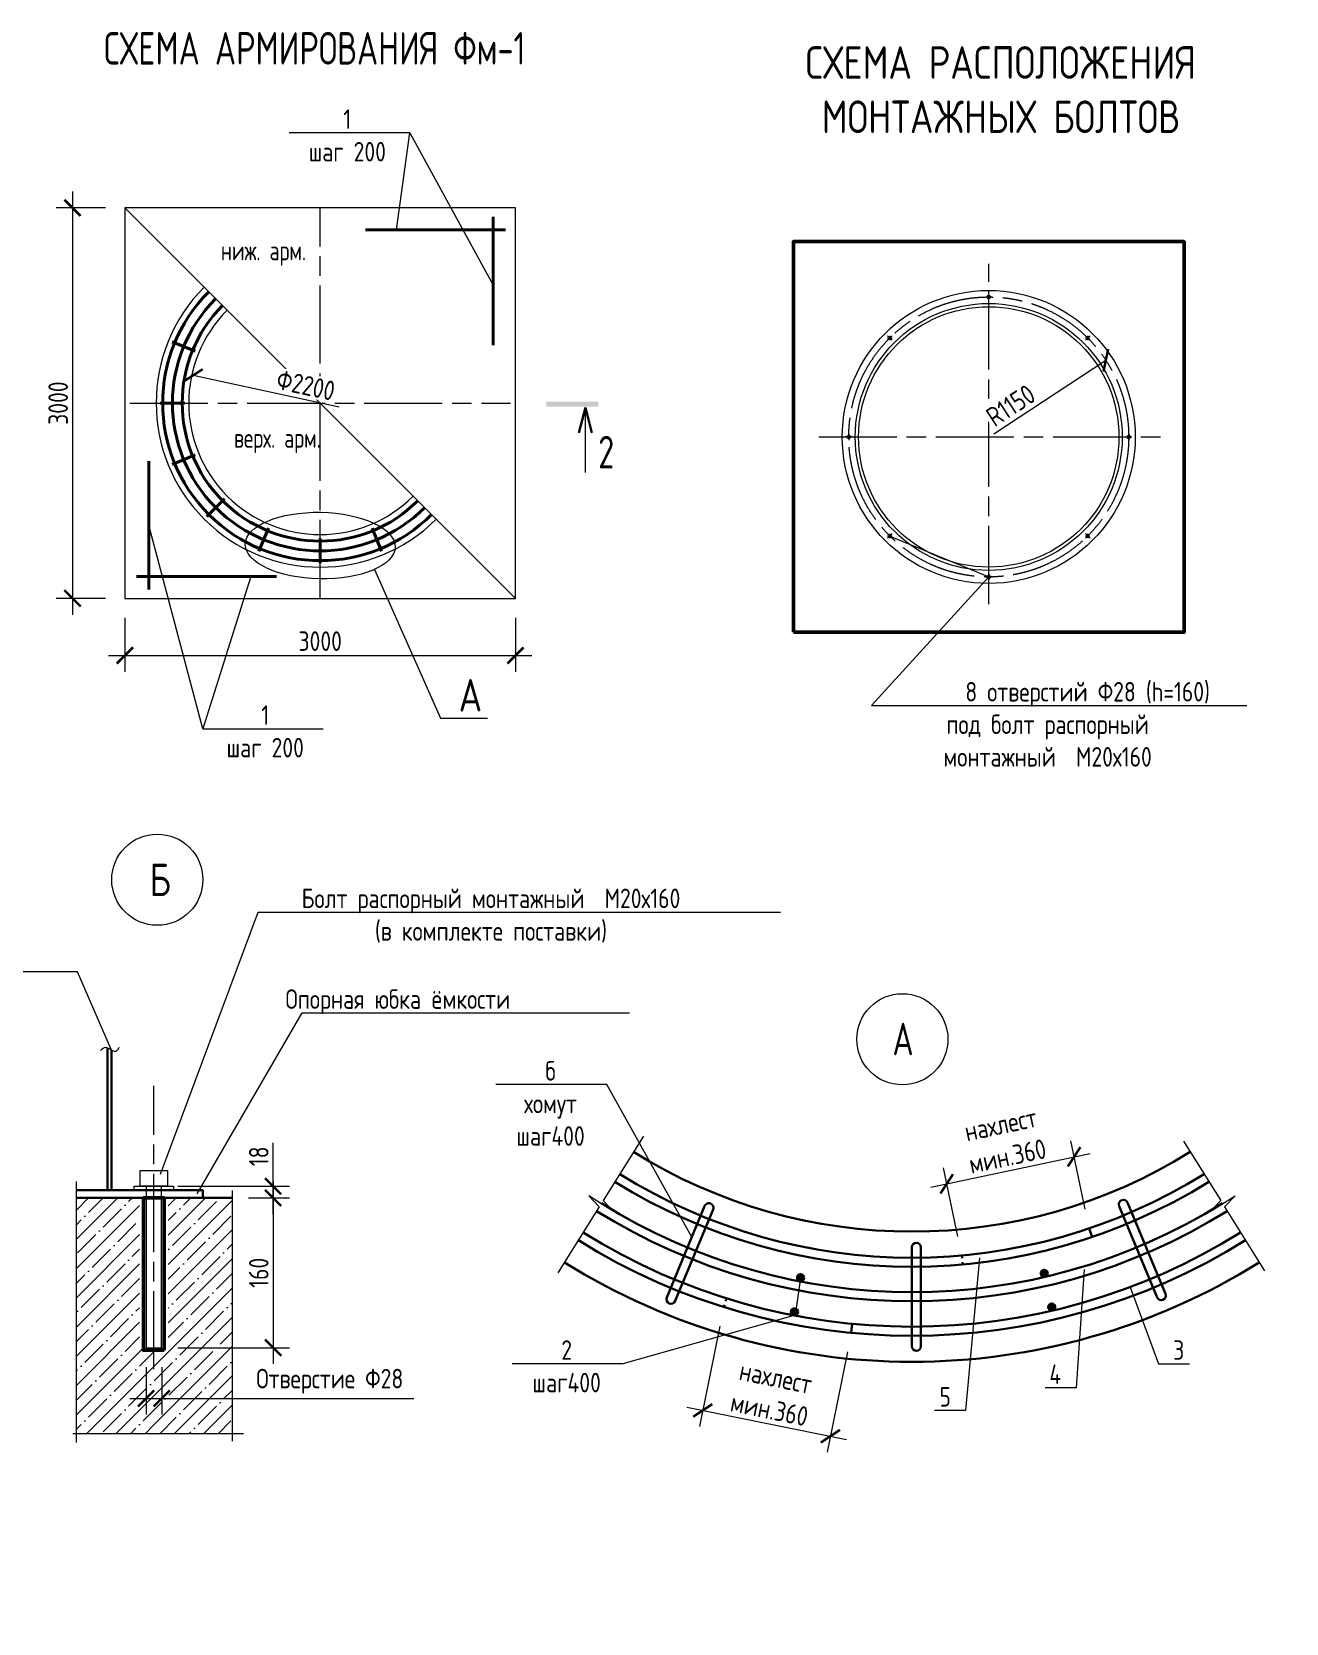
# Model space of a CAD drawing. Header units: millimetres. Extents: x 20530103 to 31271019, y 32092698 to 33532929.
# Drawn here: x 26213219 to 26232487, y 33004966 to 33029409 of the extents above; entities that cross this region are included whole.
import ezdxf
from ezdxf import colors
from ezdxf.entities.mleader import LeaderData, LeaderLine
from ezdxf.enums import TextEntityAlignment as Align
from ezdxf.lldxf.tags import DXFTag
from ezdxf.math import Vec2, Vec3

# ---------------------------------------------------------------- set-up
doc = ezdxf.new("R2010")
doc.units = ezdxf.units.MM
doc.linetypes.add('AM_ISO08W050', pattern=[18, 12, -1.5, 3, -1.5])
doc.styles.add('GOST 2.304', font='GOST.TTF')
tags = doc.linetypes.add('5-2', pattern=[3.5, 2.5, -1]).pattern_tags.tags
tags[6:7] = [DXFTag(74, 4), DXFTag(75, 0), DXFTag(340, '0'), DXFTag(46, 1.0), DXFTag(50, 0.0), DXFTag(44, 0.0), DXFTag(45, 0.0)]
tags[4:5] = [DXFTag(74, 4), DXFTag(75, 0), DXFTag(340, '0'), DXFTag(46, 1.0), DXFTag(50, 0.0), DXFTag(44, 0.0), DXFTag(45, 0.0)]
doc.dimstyles.new('м100', dxfattribs={"dimscale": 100, "dimtxt": 3, "dimasz": 2.5, "dimexe": 2.5, "dimexo": 3, "dimgap": 0.7, "dimtad": 1, "dimdec": 0, "dimtxsty": 'GOST 2.304', "dimblk": 'ARCHTICK', "dimcen": 2.5, "dimdle": 2.5, "dimclrd": 7, "dimclre": 7, "dimclrt": 256, "dimadec": 1, "dimazin": 0, "dimtfac": 1, "dimtdec": 0, "dimtmove": 0, "dimatfit": 3, "dimldrblk": 'NONE', "dimfxl": 1, "dimlwd": 20, "dimlwe": 20, "dimarcsym": 0})
doc.dimstyles.new('м20', dxfattribs={"dimscale": 100, "dimtxt": 3, "dimasz": 2.5, "dimexe": 2.5, "dimexo": 3, "dimgap": 0.7, "dimtad": 1, "dimdec": 0, "dimlfac": 0.2, "dimtxsty": 'GOST 2.304', "dimblk": 'ARCHTICK', "dimcen": 2.5, "dimdle": 2.5, "dimclrd": 7, "dimclre": 7, "dimclrt": 256, "dimadec": 1, "dimazin": 0, "dimtfac": 1, "dimtdec": 0, "dimtmove": 0, "dimatfit": 3, "dimldrblk": 'NONE', "dimfxl": 1, "dimlwd": 20, "dimlwe": 20, "dimarcsym": 0})
doc.dimstyles.new('м5', dxfattribs={"dimscale": 100, "dimtxt": 3, "dimasz": 2.5, "dimexe": 2.5, "dimexo": 2.5, "dimgap": 0.7, "dimtad": 1, "dimdec": 0, "dimlfac": 0.05, "dimtxsty": 'GOST 2.304', "dimblk": 'ARCHTICK', "dimcen": 2.5, "dimdle": 2.5, "dimclrd": 7, "dimclre": 7, "dimclrt": 256, "dimadec": 1, "dimazin": 0, "dimtfac": 1, "dimtdec": 0, "dimtmove": 0, "dimatfit": 3, "dimldrblk": 'NONE', "dimfxl": 1, "dimlwd": 20, "dimlwe": 20, "dimarcsym": 0})
doc.dimstyles.new('м50', dxfattribs={"dimscale": 100, "dimtxt": 3, "dimasz": 2.5, "dimexe": 2.5, "dimexo": 3, "dimgap": 0.7, "dimtad": 1, "dimdec": 0, "dimlfac": 0.5, "dimtxsty": 'GOST 2.304', "dimblk": 'ARCHTICK', "dimcen": 2.5, "dimdle": 2.5, "dimclrd": 7, "dimclre": 7, "dimclrt": 256, "dimadec": 1, "dimazin": 0, "dimtfac": 1, "dimtdec": 0, "dimtmove": 0, "dimatfit": 3, "dimldrblk": 'NONE', "dimfxl": 1, "dimlwd": 20, "dimlwe": 20, "dimarcsym": 0})
pattern_1 = [(45, (26198598.14, 33010823.52), (-224.5064, 224.5064), []), (45, (26198822.64, 33010823.52), (-224.5064, 224.5064), [396.875, -79.375, 0, -79.375])]

# ---------------------------------------------------------------- blocks, each defined once
blk = doc.blocks.new('_None')
blk = doc.blocks.new('_ArchTick')
at = {"color": 0, "linetype": 'ByBlock', "const_width": 0.15}
blk.add_lwpolyline([(-0.5, -0.5), (0.5, 0.5)], dxfattribs=at)
blk = doc.blocks.new('*D306')
at = {"color": 7, "linetype": 'Continuous', "lineweight": 20, "transparency": 16777216}
for p, q in [((26227029, 33011663), (26229474, 33012182)), ((26229401, 33011324), (26229178, 33012375)), ((26227445, 33010908), (26227221, 33011959))]:
    blk.add_line(p, q, dxfattribs=at)
at = {"color": 7, "linetype": 'Continuous', "lineweight": 20, "transparency": 16777216, "xscale": 250, "yscale": 250, "zscale": 250}
for p, rotation in [((26229230, 33012130), 12.00002612281655), ((26227273, 33011714), 192.0000261228165)]:
    blk.add_blockref('_ArchTick', p, dxfattribs=dict(at, rotation=rotation))
at = {"linetype": 'Continuous', "lineweight": 20, "transparency": 16777216, "insert": (26228154, 33012382), "char_height": 300, "attachment_point": 5, "rotation": 12, "style": 'GOST 2.304'}
blk.add_mtext('нахлест\\Pмин.360', dxfattribs=at)
blk = doc.blocks.new('*D307')
at = {"color": 7, "linetype": 'Continuous', "lineweight": 20, "transparency": 16777216}
for p, q in [((26223786, 33009528), (26223475, 33007989)), ((26225747, 33009132), (26225436, 33007593)), ((26223280, 33008284), (26225731, 33007788))]:
    blk.add_line(p, q, dxfattribs=at)
at = {"color": 7, "linetype": 'Continuous', "lineweight": 20, "transparency": 16777216, "xscale": 250, "yscale": 250, "zscale": 250}
for p, rotation in [((26223525, 33008234), 168.5708231591507), ((26225486, 33007838), 348.5708231591506)]:
    blk.add_blockref('_ArchTick', p, dxfattribs=dict(at, rotation=rotation))
at = {"linetype": 'Continuous', "lineweight": 20, "transparency": 16777216, "insert": (26224598, 33008497), "char_height": 300, "attachment_point": 5, "rotation": 348.5708, "style": 'GOST 2.304'}
blk.add_mtext('нахлест\\Pмин.360', dxfattribs=at)
blk = doc.blocks.new('*D308')
at = {"color": 7, "linetype": 'Continuous', "lineweight": 20, "transparency": 16777216}
for p, q in [((26214649, 33020406), (26214649, 33019580)), ((26220649, 33020406), (26220649, 33019580)), ((26214399, 33019830), (26220899, 33019830))]:
    blk.add_line(p, q, dxfattribs=at)
at = {"color": 7, "linetype": 'Continuous', "lineweight": 20, "transparency": 16777216, "xscale": 250, "yscale": 250, "zscale": 250, "rotation": 180}
blk.add_blockref('_ArchTick', (26214649, 33019830), dxfattribs=at)
at = {"color": 7, "linetype": 'Continuous', "lineweight": 20, "transparency": 16777216, "xscale": 250, "yscale": 250, "zscale": 250}
blk.add_blockref('_ArchTick', (26220649, 33019830), dxfattribs=at)
at = {"linetype": 'Continuous', "lineweight": 20, "transparency": 16777216, "insert": (26217649, 33020050), "char_height": 300, "attachment_point": 5, "style": 'GOST 2.304'}
blk.add_mtext('3000', dxfattribs=at)
blk = doc.blocks.new('*D309')
at = {"color": 7, "linetype": 'Continuous', "lineweight": 20, "transparency": 16777216}
for p, q in [((26213844, 33026956), (26213844, 33020456)), ((26214349, 33026706), (26213594, 33026706)), ((26214349, 33020706), (26213594, 33020706))]:
    blk.add_line(p, q, dxfattribs=at)
at = {"color": 7, "linetype": 'Continuous', "lineweight": 20, "transparency": 16777216, "xscale": 250, "yscale": 250, "zscale": 250}
for p, rotation in [((26213844, 33026706), 90), ((26213844, 33020706), 270)]:
    blk.add_blockref('_ArchTick', p, dxfattribs=dict(at, rotation=rotation))
at = {"linetype": 'Continuous', "lineweight": 20, "transparency": 16777216, "insert": (26213624, 33023706), "char_height": 300, "attachment_point": 5, "rotation": 90, "style": 'GOST 2.304'}
blk.add_mtext('3000', dxfattribs=at)
blk = doc.blocks.new('*D310')
at = {"color": 7, "linetype": 'Continuous', "lineweight": 20, "transparency": 16777216}
blk.add_line((26217941, 33023643), (26215695, 33024131), dxfattribs=at)
at = {"color": 7, "linetype": 'Continuous', "lineweight": 20, "transparency": 16777216, "xscale": 250, "yscale": 250, "zscale": 250, "rotation": 167.7305021858712}
blk.add_blockref('_ArchTick', (26215695, 33024131), dxfattribs=at)
at = {"linetype": 'Continuous', "lineweight": 20, "transparency": 16777216, "insert": (26217427, 33023980), "char_height": 300, "attachment_point": 5, "rotation": 347.7305, "style": 'GOST 2.304', "bg_fill": 3, "box_fill_scale": 1.1, "bg_fill_color": 256, "bg_fill_true_color": 13158600, "bg_fill_transparency": 0}
blk.add_mtext('Ф2200', dxfattribs=at)
blk = doc.blocks.new('*D338')
at = {"color": 7, "linetype": 'Continuous', "lineweight": 20, "transparency": 16777216}
for p, q in [((26216925, 33011678), (26216925, 33012346)), ((26215464, 33011678), (26217175, 33011678)), ((26216925, 33011248), (26216925, 33011678)), ((26216546, 33011498), (26217175, 33011498))]:
    blk.add_line(p, q, dxfattribs=at)
at = {"color": 7, "linetype": 'Continuous', "lineweight": 20, "transparency": 16777216, "xscale": 250, "yscale": 250, "zscale": 250}
for p, rotation in [((26216925, 33011678), 90), ((26216925, 33011498), 270)]:
    blk.add_blockref('_ArchTick', p, dxfattribs=dict(at, rotation=rotation))
at = {"linetype": 'Continuous', "lineweight": 20, "transparency": 16777216, "insert": (26216705, 33012137), "char_height": 300, "attachment_point": 5, "rotation": 90, "style": 'GOST 2.304'}
blk.add_mtext('18', dxfattribs=at)
blk = doc.blocks.new('*D339')
at = {"color": 7, "linetype": 'Continuous', "lineweight": 20, "transparency": 16777216}
for p, q in [((26214974, 33008898), (26214974, 33008169)), ((26215214, 33008898), (26215214, 33008169)), ((26214724, 33008419), (26215214, 33008419)), ((26215214, 33008419), (26219088, 33008419))]:
    blk.add_line(p, q, dxfattribs=at)
at = {"color": 7, "linetype": 'Continuous', "lineweight": 20, "transparency": 16777216, "xscale": 250, "yscale": 250, "zscale": 250, "rotation": 180}
blk.add_blockref('_ArchTick', (26214974, 33008419), dxfattribs=at)
at = {"color": 7, "linetype": 'Continuous', "lineweight": 20, "transparency": 16777216, "xscale": 250, "yscale": 250, "zscale": 250}
blk.add_blockref('_ArchTick', (26215214, 33008419), dxfattribs=at)
at = {"linetype": 'Continuous', "lineweight": 20, "transparency": 16777216, "insert": (26217796, 33008682), "char_height": 300, "attachment_point": 5, "style": 'GOST 2.304'}
blk.add_mtext('Отверстие Ф28', dxfattribs=at)
blk = doc.blocks.new('*D340')
at = {"color": 7, "linetype": 'Continuous', "lineweight": 20, "transparency": 16777216}
for p, q in [((26216925, 33011748), (26216925, 33008948)), ((26216546, 33011498), (26217175, 33011498)), ((26215464, 33009198), (26217175, 33009198))]:
    blk.add_line(p, q, dxfattribs=at)
at = {"color": 7, "linetype": 'Continuous', "lineweight": 20, "transparency": 16777216, "xscale": 250, "yscale": 250, "zscale": 250}
for p, rotation in [((26216925, 33011498), 90), ((26216925, 33009198), 270)]:
    blk.add_blockref('_ArchTick', p, dxfattribs=dict(at, rotation=rotation))
at = {"linetype": 'Continuous', "lineweight": 20, "transparency": 16777216, "insert": (26216705, 33010348), "char_height": 300, "attachment_point": 5, "rotation": 90, "style": 'GOST 2.304'}
blk.add_mtext('160', dxfattribs=at)
blk = doc.blocks.new('_Dot')
at = {"color": 0, "linetype": 'ByBlock', "lineweight": -2}
blk.add_line((-0.5, 0), (-1, 0), dxfattribs=at)
at = {"color": 0, "linetype": 'ByBlock', "const_width": 0.5}
blk.add_lwpolyline([(-0.25, 0, 1), (0.25, 0, 1)], format="xyb", close=True, dxfattribs=at)
blk = doc.blocks.new('*D341')
at = {"color": 7, "linetype": 'Continuous', "lineweight": 20, "transparency": 16777216}
blk.add_line((26227995, 33023236), (26229717, 33024364), dxfattribs=at)
at = {"color": 7, "linetype": 'Continuous', "lineweight": 20, "transparency": 16777216, "xscale": 250, "yscale": 250, "zscale": 250, "rotation": 33.21497678045062}
blk.add_blockref('_ArchTick', (26229717, 33024364), dxfattribs=at)
at = {"linetype": 'Continuous', "lineweight": 20, "transparency": 16777216, "insert": (26228256, 33023670), "char_height": 300, "attachment_point": 5, "rotation": 33.215, "style": 'GOST 2.304', "bg_fill": 3, "box_fill_scale": 1.1, "bg_fill_color": 256, "bg_fill_true_color": 13158600, "bg_fill_transparency": 0}
blk.add_mtext('R1150', dxfattribs=at)

msp = doc.modelspace()

# ---------------------------------------------------------------- hatches: boundary and pattern name
at = {"linetype": 'Continuous', "lineweight": 20}
h = msp.add_hatch(color=7, dxfattribs=at)
h.dxf.hatch_style = 1
h.paths.add_polyline_path([(26221922.7056, 33023729.9316), (26221922.7056, 33023649.9316), (26221122.7056, 33023649.9316), (26221122.7056, 33023729.9316)])
h = msp.add_hatch(dxfattribs=at)
h.set_pattern_fill('ANSI35', scale=50)
h.set_pattern_definition(pattern_1)
h.paths.add_polyline_path([(26214873.5163, 33009197.5273), (26214873.5163, 33011497.5273), (26213898.3434, 33011497.5273), (26213898.3434, 33007876.5537), (26215093.5163, 33007876.5537), (26215093.5163, 33009197.5273)])
h = msp.add_hatch(dxfattribs=at)
h.set_pattern_fill('ANSI35', scale=50)
h.set_pattern_definition(pattern_1)
h.paths.add_polyline_path([(26215313.5163, 33009197.5273), (26215093.5163, 33009197.5273), (26215093.5163, 33007876.5537), (26216296.0516, 33007876.5537), (26216296.0516, 33011497.5273), (26215313.5163, 33011497.5273)])
at = {"linetype": 'Continuous'}
h = msp.add_hatch(color=7, dxfattribs=at)
h.dxf.hatch_style = 1
h.paths.add_polyline_path([(26225003.0154, 33010229.0911, -0.2629311978), (26224978.8229, 33010271.916, -1), (26225078.8229, 33010271.916, -0.5442855445), (26225008.2987, 33010226.3226, -0.0001112815)])
h = msp.add_hatch(color=7, dxfattribs=at)
h.dxf.hatch_style = 1
h.paths.add_polyline_path([(26228745.4969, 33010296.6482, -0.2629311978), (26228721.3044, 33010339.4731, -1), (26228821.3044, 33010339.4731, -0.5442855445), (26228750.7802, 33010293.8797, -0.0001112815)])
h = msp.add_hatch(color=7, dxfattribs=at)
h.dxf.hatch_style = 1
h.paths.add_polyline_path([(26224907.6848, 33009703.9733, -0.2629311978), (26224883.4923, 33009746.7982, -1), (26224983.4923, 33009746.7982, -0.5442855445), (26224912.9681, 33009701.2048, -0.0001112815)])
h = msp.add_hatch(color=7, dxfattribs=at)
h.dxf.hatch_style = 1
h.paths.add_polyline_path([(26228859.3199, 33009779.5065, -0.2629311978), (26228835.1274, 33009822.3314, -1), (26228935.1274, 33009822.3314, -0.5442855445), (26228864.6032, 33009776.738, -0.0001112815)])

# ---------------------------------------------------------------- linework, layer by layer
at = {"color": 7, "linetype": 'Continuous', "lineweight": 20}
for p, q in [((26219023.6433, 33027857.2121), (26220305.052, 33025515.7132)), ((26227918.5237, 33025286.146), (26227918.5237, 33025386.146)), ((26227868.5237, 33025336.146), (26227968.5237, 33025336.146)), ((26226433.5994, 33024741.7809), (26226362.8888, 33024671.0702)), ((26226433.5994, 33024671.0702), (26226362.8888, 33024741.7809)), ((26229403.4479, 33024741.7809), (26229474.1586, 33024671.0702)), ((26229403.4479, 33024671.0702), (26229474.1586, 33024741.7809)), ((26221722.7056, 33022639.5353), (26221722.7056, 33023639.5353)), ((26225818.5237, 33023186.146), (26225718.5237, 33023186.146)), ((26225768.5237, 33023236.146), (26225768.5237, 33023136.146)), ((26230018.5237, 33023186.146), (26230118.5237, 33023186.146)), ((26230068.5237, 33023136.146), (26230068.5237, 33023236.146)), ((26215845.6087, 33018704.2124), (26215018.3318, 33021829.7499)), ((26226433.5994, 33021630.5111), (26226362.8888, 33021701.2217)), ((26226433.5994, 33021701.2217), (26226362.8888, 33021630.5111)), ((26229403.4479, 33021630.5111), (26229474.1586, 33021701.2217)), ((26229403.4479, 33021701.2217), (26229474.1586, 33021630.5111)), ((26227868.5237, 33021036.146), (26227968.5237, 33021036.146)), ((26227918.5237, 33021086.146), (26227918.5237, 33020986.146)), ((26222613.337, 33012448.4116), (26221994.4839, 33011457.2463)), ((26230912.152, 33012368.5042), (26231481.1134, 33011457.2463)), ((26213898.3434, 33011748.6617), (26213898.3434, 33007741.0697)), ((26216296.0516, 33011613.9771), (26216296.0516, 33007760.4245)), ((26221935.047, 33011362.0514), (26221301.2507, 33010346.9528)), ((26231540.5502, 33011362.0514), (26232153.954, 33010379.6139)), ((26216471.4577, 33007876.5537), (26213848.2111, 33007876.5537))]:
    msp.add_line(p, q, dxfattribs=at)
at = {"color": 7, "linetype": '5-2', "lineweight": 20, "ltscale": 200}
msp.add_line((26214649.2683, 33026706.3072), (26220649.2683, 33020706.3072), dxfattribs=at)
at = {"color": 7, "linetype": 'AM_ISO08W050', "lineweight": 20, "ltscale": 100}
for p, q in [((26217649.2683, 33020711.9484), (26217649.2683, 33026700.666)), ((26227918.5237, 33020620.2158), (26227918.5237, 33025844.7937)), ((26214724.7001, 33023706.3072), (26220573.8365, 33023706.3072)), ((26225306.2916, 33023186.146), (26230566.0276, 33023186.146)), ((26215093.5163, 33008866.8273), (26215093.5163, 33013217.5273))]:
    msp.add_line(p, q, dxfattribs=at)
at = {"color": 7, "linetype": 'Continuous', "lineweight": 40}
for p, q in [((26220494.9935, 33026369.7288), (26218344.6786, 33026369.7288)), ((26220305.052, 33024595.228), (26220305.052, 33026565.0607)), ((26215376.5247, 33024647.7084), (26215727.5989, 33024502.2887)), ((26215189.2683, 33023706.3072), (26215569.2683, 33023706.3072)), ((26215018.3318, 33022814.6663), (26215018.3318, 33020844.8336)), ((26215376.5247, 33022764.9059), (26215727.5989, 33022910.3256)), ((26215909.7856, 33021966.8245), (26216178.4862, 33022235.5251)), ((26216707.8671, 33021433.5635), (26216853.2868, 33021784.6378)), ((26218590.6696, 33021433.5635), (26218445.2499, 33021784.6378)), ((26217649.2683, 33021246.3072), (26217649.2683, 33021626.3072)), ((26214828.3903, 33021040.1655), (26216978.7051, 33021040.1655))]:
    msp.add_line(p, q, dxfattribs=at)
at = {"color": 7, "linetype": 'Continuous', "lineweight": 30}
for p, q in [((26221722.7056, 33023639.5353), (26221622.7056, 33023247.3915)), ((26221722.7056, 33023639.5353), (26221822.7056, 33023247.3915)), ((26222972.1936, 33009969.0999), (26223553.8725, 33011373.3968)), ((26223101.5368, 33009915.5242), (26223683.2156, 33011319.8211)), ((26230503.4036, 33009969.0999), (26229921.7248, 33011373.3968)), ((26230632.7467, 33010022.6756), (26230051.0679, 33011426.9725)), ((26229463.4866, 33011030.0667), (26229508.4861, 33010897.4958)), ((26226737.7986, 33009220.0745), (26226737.7986, 33010740.0745)), ((26226877.7986, 33009220.0745), (26226877.7986, 33010740.0745)), ((26227507.0233, 33010615.0349), (26227511.0671, 33010570.6395)), ((26227516.2661, 33010513.5616), (26227519.7227, 33010475.6121)), ((26223858.3283, 33009858.1684), (26223845.8824, 33009822.1515)), ((26223891.6074, 33009954.4739), (26223877.0475, 33009912.3394)), ((26225820.3983, 33009564.2872), (26225806.9354, 33009424.936))]:
    msp.add_line(p, q, dxfattribs=at)
at = {"color": 251, "linetype": 'Continuous', "lineweight": 30}
msp.add_line((26213898.3434, 33011497.5273), (26216296.0516, 33011497.5273), dxfattribs=at)
at = {"color": 7, "linetype": 'Continuous', "lineweight": 50}
for points in [[(26224918.5237, 33020186.146), (26230918.5237, 33020186.146), (26230918.5237, 33026186.146), (26224918.5237, 33026186.146)], [(26215253.5163, 33009157.5273), (26215253.5163, 33011497.5273), (26214933.5163, 33011497.5273), (26214933.5163, 33009157.5273)]]:
    msp.add_lwpolyline(points, close=True, dxfattribs=at)
at = {"color": 251, "linetype": 'Continuous', "lineweight": 30}
for points in [[(26214383.5163, 33013804.9974), (26214383.5163, 33011617.5273), (26214443.5163, 33011617.5273), (26214443.5163, 33013768.516)], [(26213898.3434, 33011617.5273), (26215843.5086, 33011617.5273), (26215843.5086, 33011497.5273), (26213898.3434, 33011497.5273)]]:
    msp.add_lwpolyline(points, dxfattribs=at)
at = {"color": 7, "linetype": 'Continuous', "lineweight": 20}
for points in [[(26214793.5163, 33011617.5273), (26214793.5163, 33011677.5273), (26215393.5163, 33011677.5273), (26215393.5163, 33011617.5273)], [(26214883.5163, 33011677.5273), (26214883.5163, 33011917.5273), (26215303.5163, 33011917.5273), (26215303.5163, 33011677.5273)], [(26215213.5163, 33009197.5273), (26215213.5163, 33011677.5273), (26214973.5163, 33011677.5273), (26214973.5163, 33009197.5273)], [(26215213.5163, 33009197.5273), (26215213.5163, 33011497.5273), (26214973.5163, 33011497.5273), (26214973.5163, 33009197.5273)]]:
    msp.add_lwpolyline(points, close=True, dxfattribs=at)
at = {"color": 7, "linetype": 'ByBlock', "lineweight": 20, "ltscale": 100}
for points in [[(26221994.4839, 33011457.2463), (26222155.6192, 33011290.4857), (26221773.9118, 33011528.812), (26221935.047, 33011362.0514)], [(26231481.1134, 33011457.2463), (26231319.9781, 33011290.4857), (26231701.6855, 33011528.812), (26231540.5502, 33011362.0514)]]:
    msp.add_lwpolyline(points, dxfattribs=at)
at = {"color": 9, "linetype": '5-2', "lineweight": 20, "ltscale": 100}
for radius in [2250, 2050, 2000]:
    msp.add_circle((26227918.5237, 33023186.146), radius, dxfattribs=at)
at = {"color": 7, "linetype": 'AM_ISO08W050', "lineweight": 20, "ltscale": 100}
msp.add_circle((26227918.5237, 33023186.146), 2150, dxfattribs=at)
at = {"color": 7, "linetype": 'Continuous', "lineweight": 30}
for centre in [(26227918.5237, 33025336.146), (26226398.2441, 33024706.4256), (26229438.8033, 33024706.4256), (26225768.5237, 33023186.146), (26230068.5237, 33023186.146), (26226398.2441, 33021665.8664), (26229438.8033, 33021665.8664), (26227918.5237, 33021036.146)]:
    msp.add_circle(centre, 20, dxfattribs=at)
at = {"color": 7, "lineweight": 20}
for centre in [(26215146.9188, 33016385.9581), (26226591.2021, 33013934.5414)]:
    msp.add_circle(centre, 700, dxfattribs=at)
at = {"color": 5, "linetype": 'Continuous', "lineweight": 40}
for centre in [(26225028.8229, 33010271.916), (26228771.3044, 33010339.4731), (26224933.4923, 33009746.7982), (26228885.1274, 33009822.3314)]:
    msp.add_circle(centre, 50, dxfattribs=at)
at = {"color": 7, "linetype": 'Continuous', "lineweight": 20}
for radius in [2520, 2020]:
    msp.add_arc((26217649.2683, 33023706.3072), radius, 135, 315, dxfattribs=at)
at = {"color": 7, "linetype": 'Continuous', "lineweight": 40}
for radius in [2420, 2270, 2120]:
    msp.add_arc((26217649.2683, 33023706.3072), radius, 135, 315, dxfattribs=at)
at = {"color": 7, "linetype": 'Continuous', "lineweight": 30}
for centre, radius, start, end in [((26226737.7986, 33019060.0745), 8080, 238.04261078, 301.95738922), ((26226737.7986, 33019060.0745), 8620, 238.04261078, 301.95738922), ((26226737.7986, 33019060.0745), 8480, 238.04261078, 301.95738922), ((26229986.3963, 33011400.1846), 70, 22.50000003, 202.50000003), ((26226737.7986, 33019060.0745), 9150, 238.04261078, 301.95738922), ((26226737.7986, 33019060.0745), 9010, 238.04261078, 301.95738922), ((26223618.544, 33011346.6089), 70, 337.49999997, 157.49999997), ((26226737.7986, 33019060.0745), 9540, 238.04261078, 301.95738922), ((26226737.7986, 33019060.0745), 9680, 238.04261078, 301.95738922), ((26226807.7986, 33010740.0745), 70, 0, 180), ((26226807.7986, 33010740.0745), 70, 0, 180), ((26226737.7986, 33019060.0745), 10080, 238.04261078, 301.95738922), ((26223036.8652, 33009942.312), 70, 157.49999997, 337.49999997), ((26230568.0752, 33009995.8877), 70, 202.50000003, 22.50000003), ((26226807.7986, 33009220.0745), 70, 180, 0)]:
    msp.add_arc(centre, radius, start, end, dxfattribs=at)
at = {"color": 3, "linetype": 'Continuous', "lineweight": 20}
msp.add_ellipse((26217649.2683, 33021517.443), major_axis=(-1150.8577, 22.3212), ratio=0.4444329942, dxfattribs=at)
at = {"color": 7, "linetype": 'Continuous', "lineweight": 20}
msp.add_spline([(26214272.4294, 33013762.7182), (26214357.2428, 33013811.6853), (26214500.5799, 33013748.9001), (26214562.7863, 33013811.1065)], degree=3, dxfattribs=at)

# ---------------------------------------------------------------- texts
at = {"color": 0, "lineweight": 20, "style": 'GOST 2.304', "width": 0.9}
msp.add_text('СХЕМА АРМИРОВАНИЯ Фм-1', height=500, dxfattribs=at).set_placement((26217563.9102, 33028905.3002), align=Align.CENTER)
at = {"color": 7, "lineweight": 25, "style": 'GOST 2.304', "width": 0.9}
for s, p in [('ниж. арм.', (26216778.4049, 33025809.5545)), ('верх. арм.', (26216991.8469, 33022929.6517))]:
    msp.add_text(s, height=300, dxfattribs=at).set_placement(p, align=Align.BOTTOM_CENTER)
at = {"color": 7, "lineweight": 20, "style": 'GOST 2.304', "width": 0.9}
msp.add_text('2', height=500, dxfattribs=at).set_placement((26222041.8923, 33022702.2382), align=Align.CENTER)
msp.add_text('А', height=500, dxfattribs=at).set_placement((26226601.497, 33013938.9847), align=Align.MIDDLE_CENTER)
at = {"color": 7, "linetype": 'Continuous', "lineweight": 20, "insert": (26223458.8667, 33029187.2188), "char_height": 500, "width": 9039.667657, "attachment_point": 1, "style": 'GOST 2.304'}
msp.add_mtext('\\pi1644.8;СХЕМА РАСПОЛОЖЕНИЯ \\P\\pi1894.7;МОНТАЖНЫХ БОЛТОВ', dxfattribs=at)
at = {"color": 7, "lineweight": 20, "insert": (26214943.4555, 33016633.2179), "char_height": 500, "width": 415.32565, "attachment_point": 1, "style": 'GOST 2.304'}
msp.add_mtext('\\pi82.484;Б', dxfattribs=at)

# ---------------------------------------------------------------- dimensions: what is measured, and where the dimension line sits
at = {"color": 7, "linetype": 'Continuous', "lineweight": 20}
dim = msp.add_linear_dim(base=(26213844.0235, 33020706.3072), p1=(26214649.2683, 33026706.3072), p2=(26214649.2683, 33020706.3072), angle=90, dimstyle='м20', override={"dimlfac": 0.5}, dxfattribs=at)
dim.commit()
dim.dimension.update_dxf_attribs({"geometry": '*D309', "text_midpoint": (26213624.0235, 33023706.3072)})
dim = msp.add_linear_dim(base=(26220649.2683, 33019830.1894), p1=(26214649.2683, 33020706.3072), p2=(26220649.2683, 33020706.3072), dimstyle='м20', override={"dimlfac": 0.5}, dxfattribs=at)
dim.commit()
dim.dimension.update_dxf_attribs({"geometry": '*D308', "text_midpoint": (26217649.2683, 33020050.1894)})
for p1, p2, distance, picture, middle in [((26227507.0233, 33010615.0349), (26229463.3184, 33011030.8592), 1124.0273, '*D306', (26228153.7532, 33012382.1409)), ((26223845.8824, 33009822.1515), (26225806.7673, 33009425.7285), -1620.0787, '*D307', (26224598.4293, 33008496.667))]:
    dim = msp.add_aligned_dim(p1=p1, p2=p2, distance=distance, text='нахлест\\Pмин.360', dimstyle='м50', dxfattribs=at)
    dim.commit()
    dim.dimension.update_dxf_attribs({"geometry": picture, "text_midpoint": middle})
dim = msp.add_linear_dim(base=(26216924.8765, 33011677.5273), p1=(26216296.0516, 33011497.5273), p2=(26215213.5163, 33011677.5273), angle=90, dimstyle='м5', override={"dimlfac": 0.1}, dxfattribs=at)
dim.commit()
dim.dimension.update_dxf_attribs({"geometry": '*D338', "text_midpoint": (26216924.8765, 33012136.7059), "dimtype": 160})
dim = msp.add_linear_dim(base=(26216924.8765, 33009197.5273), p1=(26216296.0516, 33011497.5273), p2=(26215213.5163, 33009197.5273), angle=90, text='160', dimstyle='м5', override={"dimlfac": 0.1}, dxfattribs=at)
dim.commit()
dim.dimension.update_dxf_attribs({"geometry": '*D340', "text_midpoint": (26216704.8765, 33010347.5273)})
dim = msp.add_linear_dim(base=(26215213.5163, 33008419.4329), p1=(26214973.5163, 33009197.5273), p2=(26215213.5163, 33009197.5273), text='Отверстие Ф28', dimstyle='м100', dxfattribs=at)
dim.commit()
dim.dimension.update_dxf_attribs({"geometry": '*D339', "text_midpoint": (26217796.3131, 33008419.4329), "dimtype": 160})

# ---------------------------------------------------------------- leaders
ml = msp.add_multileader_mtext('Standard', dxfattribs=at)
ml.set_content('1\\Pшаг 200', color=84, style='GOST 2.304')
ml.set_leader_properties(linetype='Continuous', lineweight=20)
ml.set_arrow_properties(name='NONE')
ml.build(insert=Vec2(0, 0))
ml.multileader.update_dxf_attribs({"text_left_attachment_type": 6, "text_right_attachment_type": 6, "dogleg_length": 3, "arrow_head_size": 30, "scale": 100})
ctx = ml.context
ctx.base_point, ctx.scale, ctx.char_height, ctx.arrow_head_size, ctx.landing_gap_size, ctx.plane_origin = Vec3(26217480.5718, 33027857.2121), 100, 300, 30, 0, Vec3(26216523.2694, 33029570.7973)
ctx.left_attachment, ctx.right_attachment, ctx.text_align_type = 6, 6, 1
notes = []
notes.append((ctx, [(1, (1, 1, 0), (26219023.6433, 33027857.2121), (-1, 0), 300, [(0, [(26218818.3988, 33026369.7288)], 0, [])])]))
ctx.mtext.insert, ctx.mtext.alignment, ctx.mtext.flow_direction = Vec3(26218064.6993, 33028217.2121), 2, 5
ml = msp.add_multileader_mtext('Standard', dxfattribs=at)
ml.set_content('Болт распорный монтажный\\P (в комплекте поставки)', color=84, style='GOST 2.304')
ml.set_leader_properties(linetype='Continuous', lineweight=20)
ml.set_arrow_properties(name='NONE')
ml.build(insert=Vec2(0, 0))
ml.multileader.update_dxf_attribs({"text_left_attachment_type": 6, "text_right_attachment_type": 6, "dogleg_length": 3, "arrow_head_size": 30, "scale": 100})
ctx = ml.context
ctx.base_point, ctx.scale, ctx.char_height, ctx.arrow_head_size, ctx.landing_gap_size, ctx.plane_origin = Vec3(26206845.6976, 33027486.131), 100, 300, 30, 0, Vec3(26204689.7208, 33026519.1385)
ctx.left_attachment, ctx.right_attachment = 6, 6
notes.append((ctx, [(0, (1, 1, 0), (26206545.6976, 33027486.131), (1, 0), 300, [(0, [(26204276.9498, 33025232.8517)], 0, [])])]))
ctx.mtext.insert, ctx.mtext.width, ctx.mtext.defined_height, ctx.mtext.flow_direction = Vec3(26206845.6976, 33027846.131), 5663.07798, 1542.8226, 5
ml = msp.add_multileader_mtext('Standard', dxfattribs=at)
ml.set_content('{\\C0;        8 отверстий Ф28 (h=160)\\Pпод болт распорный \\Pмонтажный  М20х160}', color=7, style='GOST 2.304')
ml.set_leader_properties(linetype='Continuous', lineweight=20)
ml.set_arrow_properties(name='DOT')
ml.build(insert=Vec2(0, 0))
ml.multileader.update_dxf_attribs({"text_left_attachment_type": 6, "text_right_attachment_type": 6, "dogleg_length": 3, "arrow_head_size": 30, "scale": 100})
ctx = ml.context
ctx.base_point, ctx.scale, ctx.char_height, ctx.arrow_head_size, ctx.landing_gap_size, ctx.plane_origin = Vec3(26226260.6703, 33019062.7659), 100, 300, 30, 0, Vec3(26239091.7112, 33018496.364)
ctx.left_attachment, ctx.right_attachment, ctx.text_align_type = 6, 6, 1
notes.append((ctx, [(1, (1, 1, 0), (26226119.0191, 33019062.7659), (1, 0), 141.6512, [(1, [(26226398.2441, 33021665.8664), (26227918.5237, 33021036.146)], 0, [])])]))
ctx.mtext.insert, ctx.mtext.alignment, ctx.mtext.flow_direction = Vec3(26228822.4547, 33019422.7659), 2, 5
ml = msp.add_multileader_mtext('Standard', dxfattribs=at)
ml.set_content('А', color=84, style='GOST 2.304')
ml.set_leader_properties(linetype='Continuous', lineweight=20)
ml.set_arrow_properties(name='NONE')
ml.build(insert=Vec2(0, 0))
ml.multileader.update_dxf_attribs({"text_left_attachment_type": 6, "text_right_attachment_type": 6, "dogleg_length": 3, "arrow_head_size": 30, "scale": 100})
ctx = ml.context
ctx.base_point, ctx.scale, ctx.char_height, ctx.arrow_head_size, ctx.landing_gap_size, ctx.plane_origin = Vec3(26219799.0733, 33018869.0174), 100, 500, 30, 0, Vec3(26214048.7696, 33012733.6498)
ctx.left_attachment, ctx.right_attachment, ctx.text_align_type = 6, 6, 1
notes.append((ctx, [(1, (1, 1, 0), (26219499.0733, 33018869.0174), (1, 0), 300, [(0, [(26218484.6458, 33021152.4985)], 0, [])])]))
ctx.mtext.insert, ctx.mtext.width, ctx.mtext.defined_height, ctx.mtext.alignment, ctx.mtext.flow_direction = Vec3(26219956.5733, 33019469.0174), 456.997942, 939.3198, 2, 5
ml = msp.add_multileader_mtext('Standard', dxfattribs=at)
ml.set_content('1\\Pшаг 200', color=84, style='GOST 2.304')
ml.set_leader_properties(linetype='Continuous', lineweight=20)
ml.set_arrow_properties(name='NONE')
ml.build(insert=Vec2(0, 0))
ml.multileader.update_dxf_attribs({"text_left_attachment_type": 6, "text_right_attachment_type": 6, "dogleg_length": 3, "arrow_head_size": 30, "scale": 100})
ctx = ml.context
ctx.base_point, ctx.scale, ctx.char_height, ctx.arrow_head_size, ctx.landing_gap_size, ctx.plane_origin = Vec3(26216145.6087, 33018704.2124), 100, 300, 30, 0, Vec3(26215263.1227, 33020417.7975)
ctx.left_attachment, ctx.right_attachment, ctx.text_align_type = 6, 6, 1
notes.append((ctx, [(0, (1, 1, 0), (26215845.6087, 33018704.2124), (1, 0), 300, [(0, [(26216582.5684, 33021040.1655)], 0, [])])]))
ctx.mtext.insert, ctx.mtext.alignment, ctx.mtext.flow_direction = Vec3(26216804.5526, 33019064.2124), 2, 5
ml = msp.add_multileader_mtext('Standard', dxfattribs=at)
ml.set_content('{\\C0;Болт распорный монтажный  М20х160\\P(в комплекте поставки)}', color=84, style='GOST 2.304')
ml.set_leader_properties(linetype='Continuous', lineweight=20)
ml.set_arrow_properties(name='NONE')
ml.build(insert=Vec2(0, 0))
ml.multileader.update_dxf_attribs({"text_left_attachment_type": 6, "text_right_attachment_type": 6, "dogleg_length": 3, "arrow_head_size": 30, "scale": 100})
ctx = ml.context
ctx.base_point, ctx.scale, ctx.char_height, ctx.arrow_head_size, ctx.landing_gap_size, ctx.plane_origin = Vec3(26216995.0006, 33015888.9185), 100, 300, 30, 0, Vec3(26229147.9925, 33014345.5857)
ctx.left_attachment, ctx.right_attachment, ctx.text_align_type = 6, 6, 1
notes.append((ctx, [(1, (1, 1, 0), (26216695.0006, 33015888.9185), (1, 0), 300, [(0, [(26215196.3506, 33011865.3884)], 0, [])])]))
ctx.mtext.insert, ctx.mtext.alignment, ctx.mtext.flow_direction = Vec3(26220272.1256, 33016248.9185), 2, 5
ml = msp.add_multileader_mtext('Standard', dxfattribs=at)
ml.set_content('ёмкость из армированного\\Pстеклопластика', color=84, style='GOST 2.304')
ml.set_leader_properties(linetype='Continuous', lineweight=20)
ml.set_arrow_properties(name='NONE')
ml.build(insert=Vec2(0, 0))
ml.multileader.update_dxf_attribs({"text_left_attachment_type": 6, "text_right_attachment_type": 6, "dogleg_length": 3, "arrow_head_size": 30, "scale": 100})
ctx = ml.context
ctx.base_point, ctx.scale, ctx.char_height, ctx.arrow_head_size, ctx.landing_gap_size, ctx.plane_origin = Vec3(26209538.9202, 33014972.9333), 100, 300, 30, 0, Vec3(26214067.0023, 33019358.6906)
ctx.left_attachment, ctx.right_attachment = 6, 6
notes.append((ctx, [(0, (1, 1, 0), (26213921.063, 33014972.9333), (-1, 0), 300, [(0, [(26214443.5163, 33013768.516)], 0, [])])]))
ctx.mtext.insert, ctx.mtext.flow_direction = Vec3(26208949.8232, 33015332.9333), 5
ml = msp.add_multileader_mtext('Standard', dxfattribs=at)
ml.set_content('{\\C0;Опорная юбка ёмкости}', color=84, style='GOST 2.304')
ml.set_leader_properties(linetype='Continuous', lineweight=20)
ml.set_arrow_properties(name='NONE')
ml.build(insert=Vec2(0, 0))
ml.multileader.update_dxf_attribs({"text_left_attachment_type": 6, "text_right_attachment_type": 6, "dogleg_length": 3, "arrow_head_size": 30, "scale": 100})
ctx = ml.context
ctx.base_point, ctx.scale, ctx.char_height, ctx.arrow_head_size, ctx.landing_gap_size, ctx.plane_origin = Vec3(26217673.5249, 33014341.814), 100, 300, 30, 0, Vec3(26230680.9017, 33017519.0854)
ctx.left_attachment, ctx.right_attachment, ctx.text_align_type = 6, 6, 1
notes.append((ctx, [(1, (1, 1, 0), (26217373.5249, 33014341.814), (1, 0), 300, [(0, [(26215760.3806, 33011562.0031)], 0, [])])]))
ctx.mtext.insert, ctx.mtext.width, ctx.mtext.alignment, ctx.mtext.flow_direction = Vec3(26218841.2749, 33014701.814), 2823.818146, 2, 5
ml = msp.add_multileader_mtext('Standard', dxfattribs=at)
ml.set_content('б\\Pхомут\\Pшаг400', color=7, style='GOST 2.304')
ml.set_leader_properties(linetype='Continuous', lineweight=20)
ml.set_arrow_properties(name='NONE')
ml.build(insert=Vec2(0, 0))
ml.multileader.update_dxf_attribs({"text_left_attachment_type": 6, "text_right_attachment_type": 6, "dogleg_length": 3, "arrow_head_size": 30, "scale": 100})
ctx = ml.context
ctx.base_point, ctx.scale, ctx.char_height, ctx.arrow_head_size, ctx.landing_gap_size, ctx.plane_origin = Vec3(26220691.4244, 33013239.0449), 100, 300, 30, 0, Vec3(26219138.4795, 33013626.2075)
ctx.left_attachment, ctx.right_attachment, ctx.text_align_type = 6, 6, 1
notes.append((ctx, [(1, (1, 1, 0), (26222052.318, 33013239.0449), (-1, 0), 246.3937, [(0, [(26223355.8554, 33010895.3414)], 0, [])])]))
ctx.mtext.insert, ctx.mtext.alignment, ctx.mtext.flow_direction = Vec3(26221187.4805, 33013599.0449), 2, 5
ml = msp.add_multileader_mtext('Standard', dxfattribs=at)
ml.set_content('5', color=7, style='GOST 2.304')
ml.set_leader_properties(linetype='Continuous', lineweight=20)
ml.set_arrow_properties(name='NONE')
ml.build(insert=Vec2(0, 0))
ml.multileader.update_dxf_attribs({"text_left_attachment_type": 6, "text_right_attachment_type": 6, "dogleg_length": 3, "arrow_head_size": 30, "scale": 100})
ctx = ml.context
ctx.base_point, ctx.scale, ctx.char_height, ctx.arrow_head_size, ctx.landing_gap_size, ctx.plane_origin = Vec3(26227187.3203, 33008233.0589), 100, 300, 30, 0, Vec3(26223766.967, 33007412.3971)
ctx.left_attachment, ctx.right_attachment, ctx.text_align_type = 6, 6, 1
notes.append((ctx, [(1, (1, 1, 0), (26227562.2854, 33008233.0589), (-1, 0), 246.3937, [(0, [(26227775.8288, 33010580.2036)], 0, [])])]))
ctx.mtext.insert, ctx.mtext.alignment, ctx.mtext.flow_direction = Vec3(26227249.5499, 33008593.0589), 2, 5
ml = msp.add_multileader_mtext('Standard', dxfattribs=at)
ml.set_content('2\\Pшаг400', color=7, style='GOST 2.304')
ml.set_leader_properties(linetype='Continuous', lineweight=20)
ml.set_arrow_properties(name='NONE')
ml.build(insert=Vec2(0, 0))
ml.multileader.update_dxf_attribs({"text_left_attachment_type": 6, "text_right_attachment_type": 6, "dogleg_length": 3, "arrow_head_size": 30, "scale": 100})
ctx = ml.context
ctx.base_point, ctx.scale, ctx.char_height, ctx.arrow_head_size, ctx.landing_gap_size, ctx.plane_origin = Vec3(26220938.7494, 33008951.7358), 100, 300, 30, 0, Vec3(26219385.8045, 33009338.8984)
ctx.left_attachment, ctx.right_attachment, ctx.text_align_type = 6, 6, 1
notes.append((ctx, [(1, (1, 1, 0), (26222299.6431, 33008951.7358), (-1, 0), 246.3937, [(1, [(26225028.8229, 33010271.916), (26224947.0692, 33009698.6768)], 0, [])])]))
ctx.mtext.insert, ctx.mtext.alignment, ctx.mtext.flow_direction = Vec3(26221434.8055, 33009311.7358), 2, 5
ml = msp.add_multileader_mtext('Standard', dxfattribs=at)
ml.set_content('4', color=7, style='GOST 2.304')
ml.set_leader_properties(linetype='Continuous', lineweight=20)
ml.set_arrow_properties(name='NONE')
ml.build(insert=Vec2(0, 0))
ml.multileader.update_dxf_attribs({"text_left_attachment_type": 6, "text_right_attachment_type": 6, "dogleg_length": 3, "arrow_head_size": 30, "scale": 100})
ctx = ml.context
ctx.base_point, ctx.scale, ctx.char_height, ctx.arrow_head_size, ctx.landing_gap_size, ctx.plane_origin = Vec3(26228863.9082, 33008581.2102), 100, 300, 30, 0, Vec3(26225863.1115, 33007844.0745)
ctx.left_attachment, ctx.right_attachment, ctx.text_align_type = 6, 6, 1
notes.append((ctx, [(1, (1, 1, 0), (26229260.5162, 33008581.2102), (-1, 0), 246.3937, [(0, [(26229386.1006, 33010396.3862)], 0, [])])]))
ctx.mtext.insert, ctx.mtext.alignment, ctx.mtext.flow_direction = Vec3(26228939.8725, 33008941.2102), 2, 5
ml = msp.add_multileader_mtext('Standard', dxfattribs=at)
ml.set_content('3', color=7, style='GOST 2.304')
ml.set_leader_properties(linetype='Continuous', lineweight=20)
ml.set_arrow_properties(name='NONE')
ml.build(insert=Vec2(0, 0))
ml.multileader.update_dxf_attribs({"text_left_attachment_type": 6, "text_right_attachment_type": 6, "dogleg_length": 3, "arrow_head_size": 30, "scale": 100})
ctx = ml.context
ctx.base_point, ctx.scale, ctx.char_height, ctx.arrow_head_size, ctx.landing_gap_size, ctx.plane_origin = Vec3(26230770.691, 33008951.1231), 100, 300, 30, 0, Vec3(26227819.5092, 33008669.3423)
ctx.left_attachment, ctx.right_attachment, ctx.text_align_type = 6, 6, 1
notes.append((ctx, [(0, (1, 1, 0), (26230524.2974, 33008951.1231), (1, 0), 246.3937, [(0, [(26230090.6295, 33010128.6622)], 0, [])])]))
ctx.mtext.insert, ctx.mtext.alignment, ctx.mtext.flow_direction = Vec3(26230837.0329, 33009311.1231), 2, 5
ml = msp.add_multileader_mtext('Standard', dxfattribs=at)
ml.set_content('а\\P"лягушка"\\Pшаг не более 800х800', color=7, style='GOST 2.304')
ml.set_leader_properties(linetype='Continuous', lineweight=20)
ml.set_arrow_properties(name='NONE')
ml.build(insert=Vec2(0, 0))
ml.multileader.update_dxf_attribs({"text_left_attachment_type": 6, "text_right_attachment_type": 6, "dogleg_length": 3, "arrow_head_size": 30, "scale": 100})
ctx = ml.context
ctx.base_point, ctx.scale, ctx.char_height, ctx.arrow_head_size, ctx.landing_gap_size, ctx.plane_origin = Vec3(26348428.2226, 33006002.1049), 100, 300, 30, 0, Vec3(26353409.9883, 33005580.4297)
ctx.left_attachment, ctx.right_attachment, ctx.text_align_type = 6, 6, 1
notes.append((ctx, [(0, (1, 1, 0), (26348290.2226, 33006002.1049), (1, 0), 138, [(0, [(26348200.1368, 33006002.1049)], 0, [])])]))
ctx.mtext.insert, ctx.mtext.width, ctx.mtext.alignment, ctx.mtext.flow_direction = Vec3(26349539.4165, 33006362.1049), 2835.083475, 2, 5
for ctx, leaders in notes:
    for number, flags, end, landing, length, lines in leaders:
        leader = LeaderData()
        leader.index, (leader.has_last_leader_line, leader.has_dogleg_vector, leader.attachment_direction) = number, flags
        leader.last_leader_point, leader.dogleg_vector, leader.dogleg_length = Vec3(end), Vec3(landing), length
        for number, points, colour, breaks in lines:
            line = LeaderLine()
            line.index, line.vertices, line.color, line.breaks = number, Vec3.list(points), colors.encode_raw_color(colour), breaks
            leader.lines.append(line)
        ctx.leaders.append(leader)

# ---------------------------------------------------------------- next in the draw order: dimensions: what is measured, and where the dimension line sits
dim = msp.add_radius_dim(center=(26227918.5237, 33023186.146), mpoint=(26229717.2592, 33024363.8771), text='R1150', dimstyle='м50', override={"dimtfill": 1}, dxfattribs=at)
dim.commit()
dim.dimension.update_dxf_attribs({"geometry": '*D341', "text_midpoint": (26228376.2312, 33023485.8323), "dimtype": 164})
dim = msp.add_diameter_dim_2p(p1=(26219603.586, 33023281.2868), p2=(26215694.9506, 33024131.3276), text='Ф2200', dimstyle='м50', override={"dimtfill": 1}, dxfattribs=at)
dim.commit()
dim.dimension.update_dxf_attribs({"geometry": '*D310', "text_midpoint": (26217379.9726, 33023764.873), "dimtype": 163})

# ---------------------------------------------------------------- next in the draw order: linework, layer by layer
msp.add_lwpolyline([(26214649.2683, 33020706.3072), (26220649.2683, 33020706.3072), (26220649.2683, 33026706.3072), (26214649.2683, 33026706.3072)], close=True, dxfattribs=at)

# ---------------------------------------------------------------- next in the draw order: leaders
ml = msp.add_multileader_mtext('Standard', dxfattribs=at)
ml.set_content('{\\C7;Шов бетонирования}', color=84, style='GOST 2.304')
ml.set_leader_properties(linetype='Continuous', lineweight=20)
ml.set_arrow_properties(name='NONE')
ml.build(insert=Vec2(0, 0))
ml.multileader.update_dxf_attribs({"text_left_attachment_type": 6, "text_right_attachment_type": 6, "dogleg_length": 3, "arrow_head_size": 30, "scale": 100})
ctx = ml.context
ctx.base_point, ctx.scale, ctx.char_height, ctx.arrow_head_size, ctx.landing_gap_size, ctx.plane_origin = Vec3(26353881.553, 33023186.1696), 100, 300, 30, 0, Vec3(26356159.1458, 33021762.3859)
ctx.left_attachment, ctx.right_attachment, ctx.text_align_type = 6, 6, 1
notes = []
notes.append((ctx, [(1, (1, 1, 0), (26353581.553, 33023186.1696), (1, 0), 300, [(0, [(26352654.1138, 33018490.8763)], 0, [])])]))
ctx.mtext.insert, ctx.mtext.width, ctx.mtext.alignment, ctx.mtext.flow_direction = Vec3(26355188.4969, 33023561.1696), 2732.348637, 2, 5
for ctx, leaders in notes:
    for number, flags, end, landing, length, lines in leaders:
        leader = LeaderData()
        leader.index, (leader.has_last_leader_line, leader.has_dogleg_vector, leader.attachment_direction) = number, flags
        leader.last_leader_point, leader.dogleg_vector, leader.dogleg_length = Vec3(end), Vec3(landing), length
        for number, points, colour, breaks in lines:
            line = LeaderLine()
            line.index, line.vertices, line.color, line.breaks = number, Vec3.list(points), colors.encode_raw_color(colour), breaks
            leader.lines.append(line)
        ctx.leaders.append(leader)

doc.saveas('drawing.dxf')
